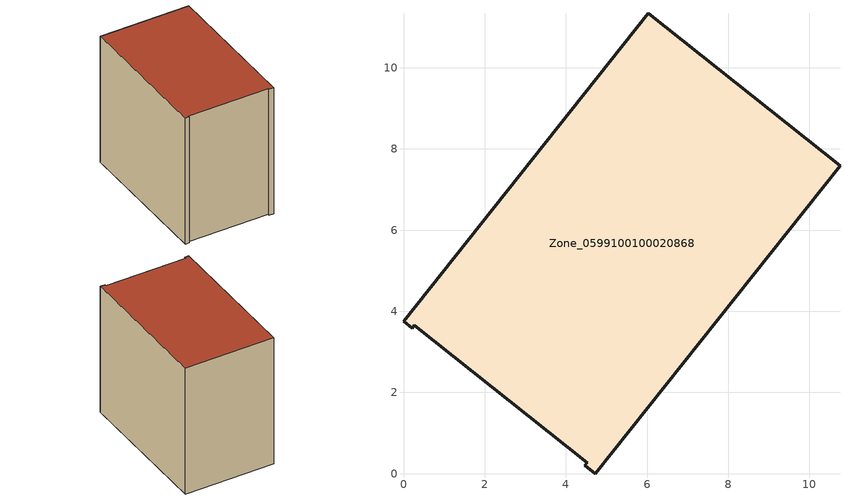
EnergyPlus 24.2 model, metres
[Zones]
Zone_0599100100020868
 floor ground (C_G): 4.72,0 4.46,0.2 4.52,0.27 0.27,3.66 0.21,3.59 0,3.75 6.04,11.34 10.75,7.59 z0.48
 wall outside (C_F): 4.72,0 10.75,7.59 6.04,11.34 0,3.75 0.21,3.59 0.27,3.66 4.52,0.27 4.46,0.2 4.72,0 z0.48:9.49
 roof outside (C_R): 4.46,0.2 4.72,0 10.75,7.59 6.04,11.34 0,3.75 0.21,3.59 0.27,3.66 4.52,0.27 z9.49
[BUILDING]
Pand.0599100100020868: North Axis=0; Terrain=City; Loads Convergence Tolerance Value=0.04; Temperature Convergence Tolerance Value=0.4; Solar Distribution=FullExterior; Maximum Number of Warmup Days=25; Minimum Number of Warmup Days=1
[Site:Location]
Rotterdam.The.Hague.AP_ZH_NLD Design_Conditions: Latitude=51.96; Longitude=4.45; Time Zone=1; Elevation=-4.5
[SITE:GROUNDTEMPERATURE:BUILDINGSURFACE]
18, 18, 18, 18, 18, 18, 18, 18, 18, 18, 18, 18
[MATERIAL] Thermal Absorptance=0.9; Solar Absorptance=0.7; Visible Absorptance=0.7
Name | Roughness | Thickness | Conductivity | Density | Specific Heat
G.TI.2015-2018 | MediumSmooth | 0.15 | 0.0428571 | 540 | 1210
F.TI.2015-2018 | Rough | 0.3 | 0.0666667 | 1920 | 840
R.TI.2015-2018 | MediumRough | 0.2 | 0.0333333 | 1500 | 1000
[CONSTRUCTION]
C_G: G.TI.2015-2018
C_F: F.TI.2015-2018
C_R: R.TI.2015-2018
[ZONE]
Zone_0599100100020868: Type=1; Multiplier=1; Ceiling Height=Autocalculate; Volume=Autocalculate; Floor Area=autocalculate; Part of Total Floor Area=Yes
[ZONEINFILTRATION:DESIGNFLOWRATE]
Infil_Zone_0599100100020868: Zone or ZoneList or Space or SpaceList=Zone_0599100100020868; Schedule=AlwaysOn; Design Flow Rate Calculation Method=Flow/Area; Flow Rate per Floor Area=0.0015; Constant Term Coefficient=1; Temperature Term Coefficient=0; Velocity Term Coefficient=0; Velocity Squared Term Coefficient=0
[HVACTEMPLATE:ZONE:IDEALLOADSAIRSYSTEM]
Zone_0599100100020868: Maximum Heating Supply Air Temperature=50; Minimum Cooling Supply Air Temperature=13; Maximum Heating Supply Air Humidity Ratio=0.0156; Minimum Cooling Supply Air Humidity Ratio=0.0077; Heating Limit=NoLimit; Cooling Limit=NoLimit; Dehumidification Control Type=ConstantSensibleHeatRatio; Cooling Sensible Heat Ratio=0.7; Dehumidification Setpoint=60; Humidification Control Type=None; Humidification Setpoint=30; Outdoor Air Method=None; Outdoor Air Flow Rate per Person=0.00944; Outdoor Air Flow Rate per Zone Floor Area=0; Outdoor Air Flow Rate per Zone=0; Demand Controlled Ventilation Type=None; Outdoor Air Economizer Type=NoEconomizer; Heat Recovery Type=None; Sensible Heat Recovery Effectiveness=0.7; Latent Heat Recovery Effectiveness=0.65
[ZONECONTROL:THERMOSTAT]
ThermostatControl_Zone_0599100100020868: Zone or ZoneList=Zone_0599100100020868; Control Type Schedule=DualSetpointControlType; Control 1=Thermostat_Zone_0599100100020868; Temperature Difference Between Cutout And Setpoint=0
[THERMOSTATSETPOINT:DUALSETPOINT]
Thermostat_Zone_0599100100020868: Heating Setpoint Temperature Schedule=HeatingSetpoint_Zone_0599100100020868; Cooling Setpoint Temperature Schedule=CoolingSetpoint_Zone_0599100100020868
[SCHEDULE:COMPACT]
HeatingSetpoint_Zone_0599100100020868: Through: 12/31, For: AllDays, Until: 24:00, 21
CoolingSetpoint_Zone_0599100100020868: Through: 12/31, For: AllDays, Until: 24:00, 24
DualSetpointControlType: Through: 12/31, For: AllDays, Until: 24:00, 4
AlwaysOn: Through: 12/31, For: AllDays, Until: 24:00, 1
